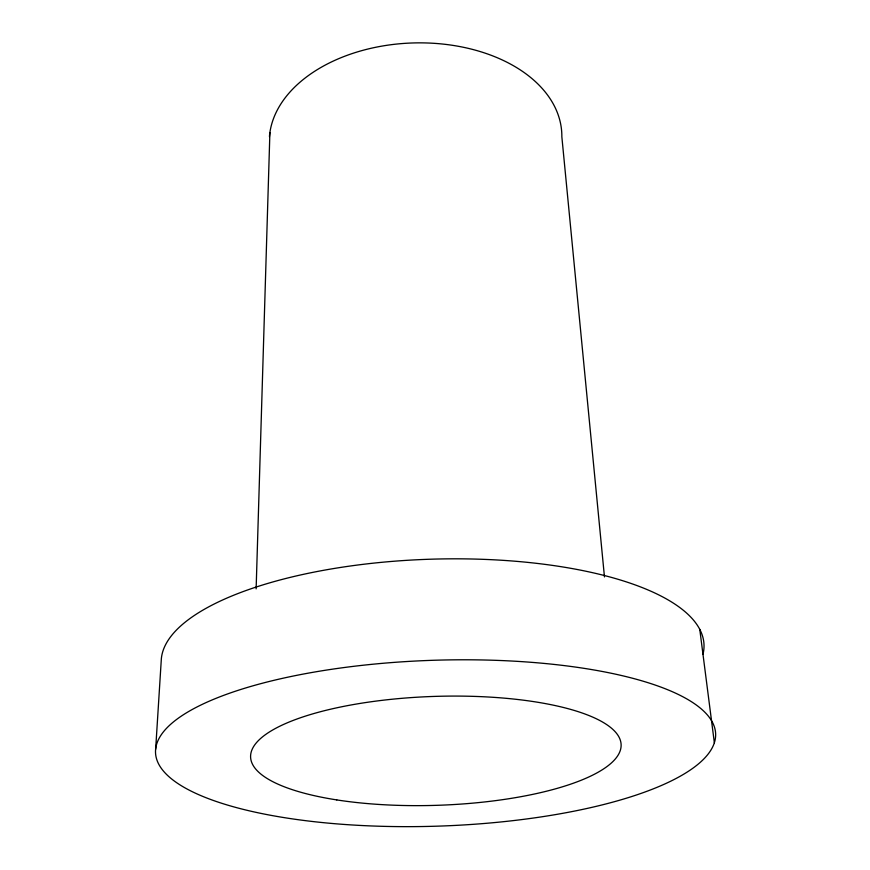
<?xml version="1.0" encoding="UTF-8"?>
<svg xmlns="http://www.w3.org/2000/svg" width="870" height="870" viewBox="0 0 870 870"><rect width="100%" height="100%" fill="white"/><g stroke="black" fill="none" stroke-linecap="round" stroke-linejoin="round"><path stroke-width="1.3" d="M256.128 588.87L269.896 132.588M155.643 749.309L161.352 658.742A271.538 94.667 -1.9 0 1 449.05 558.844A271.538 94.667 -1.9 0 1 702.949 654.425M699.774 629.38L714.357 742.741A280.194 82.954 -1.9 0 1 272.962 815.712A280.194 82.954 -1.9 0 1 319.442 671.205A280.194 82.954 -1.9 0 1 714.357 742.741M604.465 576.919L561.846 136.731A146.356 96.026 -1.9 0 0 419.862 42.858A146.356 96.026 -1.9 0 0 269.439 136.579M336.766 799.911A185.386 54.473 -1.9 0 0 620.973 747.461A185.386 54.473 -1.9 0 0 349.773 705.211A185.386 54.473 -1.9 0 0 336.766 799.911"/></g></svg>
